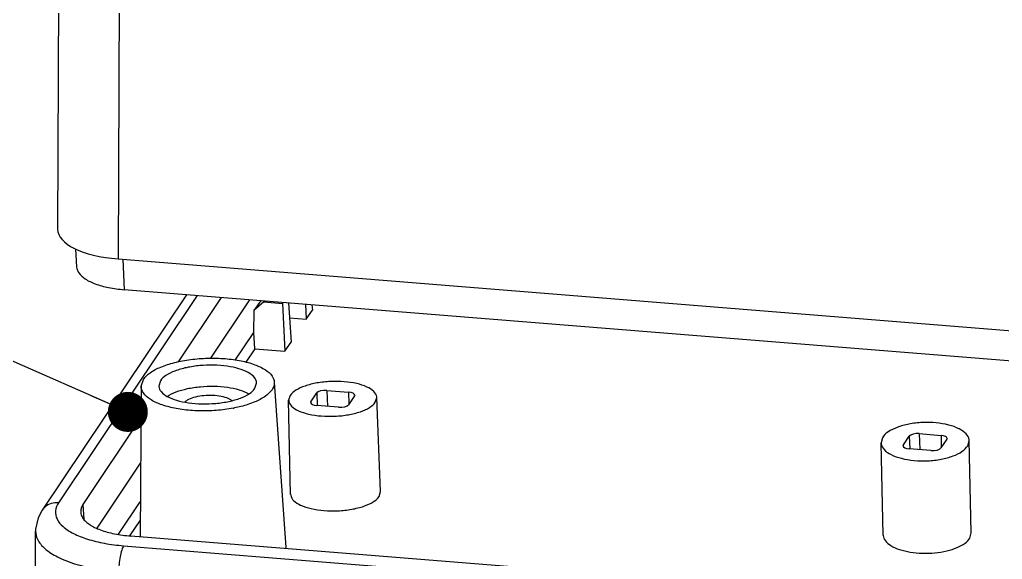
# Model space of a CAD drawing. Header units: millimetres. Extents: x 1860 to 2188, y -393 to -149.
# Drawn here: x 1888.87 to 1936.81, y -362.08 to -335.78 of the extents above; entities that cross this region are included whole.
import ezdxf

# ---------------------------------------------------------------- set-up
doc = ezdxf.new("R2010")
doc.units = ezdxf.units.MM
doc.layers.add('02___PRT_ALL_AXES', color=7, linetype='Continuous')
doc.layers.add('from', color=7, linetype='Continuous', lineweight=13)
doc.styles.get("Standard").update_dxf_attribs({"font": 'txt', "bigfont": 'gbcbig.shx'})
doc.dimstyles.new('ISO', dxfattribs={"dimscale": 0.6, "dimtxt": 2.5, "dimasz": 2.5, "dimexe": 1.25, "dimexo": 0.625, "dimtad": 0, "dimdsep": 46, "dimtxsty": 'Standard', "dimblk": 'OPEN', "dimcen": 0, "dimclrd": 4, "dimclre": 4, "dimadec": 0, "dimazin": 0, "dimtfac": 1, "dimtofl": 0, "dimtmove": 0, "dimatfit": 3, "dimfxl": 1, "dimarcsym": 0})

# ---------------------------------------------------------------- blocks, each defined once
blk = doc.blocks.new('_Open')
at = {"color": 0, "linetype": 'ByBlock', "lineweight": -2}
for p, q in [((-1, 0.167), (0, 0)), ((-1, -0.167), (0, 0)), ((0, 0), (-1, 0))]:
    blk.add_line(p, q, dxfattribs=at)

msp = doc.modelspace()

# ---------------------------------------------------------------- linework, layer by layer
at = {"color": 7, "linetype": 'Continuous'}
for p, q in [((1890.837, -317.166), (1890.722, -345.987)), ((1893.794, -318.619), (1893.679, -347.437)), ((1891.589, -346.941), (1891.65, -347.836)), ((1893.679, -347.437), (1989.235, -355.113)), ((1893.902, -347.455), (1893.964, -348.936)), ((1989.517, -356.612), (1893.964, -348.936)), ((1897.005, -349.18), (1889.968, -359.683)), ((1897.536, -349.223), (1890.771, -359.32)), ((1896.622, -352.45), (1898.72, -349.318)), ((1898.197, -352.278), (1900.106, -349.429)), ((1900.566, -349.555), (1900.66, -349.474)), ((1900.299, -349.953), (1900.285, -351.018)), ((1900.788, -349.529), (1900.299, -349.953)), ((1900.566, -349.555), (1900.299, -349.953)), ((1900.816, -349.486), (1900.788, -349.529)), ((1900.788, -349.529), (1901.697, -349.602)), ((1901.697, -349.602), (1901.726, -349.559)), ((1901.697, -349.602), (1901.814, -351.928)), ((1901.982, -349.58), (1902.108, -351.49)), ((1902.818, -349.647), (1902.854, -350.376)), ((1902.854, -350.376), (1903.149, -349.937)), ((1903.131, -349.672), (1903.149, -349.937)), ((1902.03, -350.31), (1902.854, -350.376)), ((1899.385, -352.364), (1900.287, -351.018)), ((1900.348, -351.811), (1900.287, -351.018)), ((1900.348, -351.811), (1899.907, -352.469)), ((1900.348, -351.811), (1901.814, -351.928)), ((1901.814, -351.928), (1902.108, -351.49)), ((1894.796, -353.638), (1894.908, -353.305)), ((1894.796, -353.638), (1894.744, -360.977)), ((1895.74, -353.372), (1895.658, -353.645)), ((1900.35, -353.742), (1900.432, -353.497)), ((1901.292, -353.438), (1901.849, -361.508)), ((1902.067, -354.09), (1901.993, -354.32)), ((1903.082, -354.396), (1903.368, -353.969)), ((1903.368, -353.969), (1903.391, -354.581)), ((1903.858, -353.845), (1904.92, -353.93)), ((1903.858, -353.845), (1903.887, -354.624)), ((1905.202, -354.116), (1904.916, -354.543)), ((1904.92, -353.93), (1904.931, -354.521)), ((1905.216, -354.073), (1905.202, -354.116)), ((1906.217, -354.423), (1906.291, -354.186)), ((1906.477, -358.777), (1906.291, -354.187)), ((1902.091, -358.913), (1901.993, -354.32)), ((1903.069, -354.441), (1903.082, -354.396)), ((1903.084, -354.44), (1903.082, -354.396)), ((1904.426, -354.668), (1903.364, -354.582)), ((1891.962, -359.404), (1894.785, -355.19)), ((1931.981, -356.502), (1932.267, -356.076)), ((1932.267, -356.076), (1932.29, -356.688)), ((1932.757, -355.951), (1932.786, -356.731)), ((1932.757, -355.951), (1933.819, -356.037)), ((1933.819, -356.037), (1933.83, -356.627)), ((1934.114, -356.18), (1934.101, -356.223)), ((1931.967, -356.547), (1931.981, -356.502)), ((1931.983, -356.546), (1931.981, -356.502)), ((1934.101, -356.223), (1933.815, -356.65)), ((1933.325, -356.774), (1932.263, -356.689)), ((1892.648, -360.561), (1894.77, -357.393)), ((1906.401, -359.018), (1906.476, -358.777)), ((1892.011, -360.126), (1891.962, -359.404)), ((1893.693, -360.858), (1894.756, -359.272)), ((1894.75, -360.166), (1894.236, -360.933)), ((1889.636, -362.999), (1889.645, -360.697)), ((1989.842, -368.616), (1894.289, -360.941)), ((1893.943, -361.414), (1989.55, -369.094))]:
    msp.add_line(p, q, dxfattribs=at)
msp.add_lwpolyline([(1889.968, -359.683), (1889.773, -360.052), (1889.647, -360.61), (1889.645, -360.699)], dxfattribs=at)
for centre, radius, start, end in [((1898.044, -348.155), 6.672, 280.7708, 281.3535), ((1901.34, -361.548), 0.511, 359.9707, 4.4479)]:
    msp.add_arc(centre, radius, start, end, dxfattribs=at)
for centre, major_axis, ratio, start_param, end_param in [((1894.722, -345.884), (4, 0.125), 0.394593, 3.127541, 4.43629), ((1903.754, -354), (0.4, 0.012), 0.39475, 1.295522, 2.866243), ((1904.816, -354.085), (0.4, 0.012), 0.394719, -0.001828, 1.295357), ((1903.468, -354.427), (0.4, 0.012), 0.394719, -3.134337, -1.846235), ((1904.53, -354.512), (0.4, 0.012), 0.39475, -1.84607, -0.27535), ((1932.653, -356.107), (0.4, 0.012), 0.39475, 1.295522, 2.866243), ((1933.715, -356.192), (0.4, 0.012), 0.394719, -0.001828, 1.295357), ((1932.367, -356.533), (0.4, 0.012), 0.394719, -3.134337, -1.846235), ((1933.429, -356.619), (0.4, 0.012), 0.39475, -1.84607, -0.27535)]:
    msp.add_ellipse(centre, major_axis=major_axis, ratio=ratio, start_param=start_param, end_param=end_param, dxfattribs=at)
for points, start_tangent, end_tangent in [([(1891.651, -347.836), (1891.755, -348.119), (1892.066, -348.409), (1892.562, -348.652), (1893.209, -348.832), (1893.964, -348.936)], (0.076903, -0.997039), (0.996789, -0.080072)), ([(1894.908, -353.305), (1895.234, -352.987), (1895.751, -352.708), (1896.424, -352.487), (1897.208, -352.339), (1898.049, -352.274), (1898.89, -352.296), (1899.673, -352.404), (1900.345, -352.591), (1900.861, -352.844), (1901.184, -353.145), (1901.292, -353.438)], (0.556621, 0.830766), (0.077182, -0.997017)), ([(1900.432, -353.497), (1900.432, -353.474), (1900.32, -353.211), (1900.025, -352.979), (1899.566, -352.79), (1898.99, -352.666), (1898.329, -352.613), (1897.654, -352.637), (1897.003, -352.736), (1896.443, -352.9), (1896.008, -353.119), (1895.74, -353.372)], (0.014194, 0.999899), (-0.556621, -0.830766)), ([(1896.803, -354.776), (1896.417, -354.71), (1895.745, -354.524), (1895.229, -354.271), (1894.906, -353.97), (1894.796, -353.638)], (-0.99069, 0.136136), (0.004637, 0.999989)), ([(1895.658, -353.645), (1895.77, -353.903), (1896.065, -354.136), (1896.524, -354.324), (1897.1, -354.448)], (0.068238, -0.997669), (0.989839, -0.142193)), ([(1896.069, -354.137), (1896.5, -353.921), (1897.051, -353.759), (1897.692, -353.662), (1898.356, -353.639), (1899.006, -353.691), (1899.572, -353.813), (1900.024, -353.998), (1900.047, -354.011)], (0.828809, 0.559531), (0.868112, -0.496368)), ([(1897.1, -354.448), (1897.761, -354.501), (1898.436, -354.477), (1899.087, -354.379), (1899.647, -354.215), (1900.082, -353.996), (1900.35, -353.742)], (0.989839, -0.142193), (0.556621, 0.830766)), ([(1901.292, -353.438), (1901.294, -353.474), (1901.182, -353.809)], (0.077182, -0.997017), (-0.556621, -0.830766)), ([(1906.29, -354.186), (1906.288, -354.157), (1906.149, -353.901), (1905.814, -353.679), (1905.315, -353.514), (1904.701, -353.422), (1904.032, -353.411), (1903.375, -353.483), (1902.792, -353.631), (1902.341, -353.84), (1902.067, -354.09)], (-0.023603, 0.999721), (-0.556621, -0.830766)), ([(1896.927, -354.403), (1897.053, -354.311), (1897.363, -354.181), (1897.753, -354.099), (1898.189, -354.073), (1898.604, -354.106), (1898.962, -354.196), (1899.209, -354.329), (1899.219, -354.338)], (0.722885, 0.690969), (0.754066, -0.656798)), ([(1901.182, -353.809), (1900.856, -354.127), (1900.339, -354.406), (1899.666, -354.627), (1899.358, -354.697)], (-0.556621, -0.830766), (-0.980428, -0.19688)), ([(1899.291, -354.71), (1898.882, -354.775), (1898.041, -354.841), (1897.2, -354.818), (1896.803, -354.776)], (-0.982379, -0.186898), (-0.99069, 0.136136)), ([(1901.994, -354.32), (1901.996, -354.356), (1902.135, -354.612), (1902.47, -354.833), (1902.969, -354.998), (1903.583, -355.091), (1904.252, -355.101), (1904.91, -355.029), (1905.492, -354.882), (1905.943, -354.673), (1906.217, -354.423)], (0.004512, -0.99999), (0.556621, 0.830766)), ([(1902.092, -358.913), (1902.094, -358.949), (1902.236, -359.211), (1902.578, -359.437), (1903.087, -359.605), (1903.714, -359.699), (1904.396, -359.71), (1905.067, -359.637), (1905.662, -359.486), (1906.121, -359.273), (1906.401, -359.018)], (0.004537, -0.99999), (0.556621, 0.830766)), ([(1890.771, -359.32), (1890.41, -359.358), (1890.106, -359.526), (1889.969, -359.682)], (-0.996789, 0.080072), (-0.557269, -0.830332)), ([(1890.771, -359.32), (1890.62, -359.716), (1890.693, -360.111), (1890.989, -360.484), (1891.491, -360.816), (1892.176, -361.09), (1893.009, -361.293), (1893.943, -361.414)], (-0.55629, -0.830988), (0.996781, -0.080171)), ([(1891.962, -359.404), (1891.877, -359.574), (1891.848, -359.745), (1891.85, -359.782)], (-0.556621, -0.830766), (0.070224, -0.997531)), ([(1891.85, -359.782), (1891.876, -359.914), (1891.96, -360.079), (1892.098, -360.237), (1892.288, -360.385), (1892.527, -360.52), (1892.81, -360.641), (1893.134, -360.745), (1893.492, -360.83), (1894.289, -360.941)], (0.070224, -0.997531), (0.996789, -0.080072)), ([(1889.645, -360.699), (1889.739, -361.097), (1890.1, -361.55), (1890.714, -361.956), (1891.55, -362.292), (1892.566, -362.543), (1893.194, -362.642)], (0.007326, -0.999973), (0.991937, -0.126731)), ([(1893.943, -361.414), (1893.848, -361.628), (1893.77, -361.946), (1893.722, -362.32), (1893.711, -362.697)], (-0.556621, -0.830766), (0.023241, -0.99973))]:
    msp.add_spline(points, degree=3, dxfattribs=dict(at, start_tangent=start_tangent, end_tangent=end_tangent))
at = {"layer": '02___PRT_ALL_AXES', "color": 7, "linetype": 'Continuous'}
for p, q in [((1930.959, -356.148), (1930.89, -356.394)), ((1930.996, -360.894), (1930.89, -356.393)), ((1935.121, -356.538), (1935.189, -356.292)), ((1935.294, -360.793), (1935.189, -356.293)), ((1935.226, -361.039), (1935.294, -360.793))]:
    msp.add_line(p, q, dxfattribs=at)
for points, start_tangent, end_tangent in [([(1935.188, -356.292), (1935.185, -356.245), (1935.04, -355.962), (1934.699, -355.717), (1934.195, -355.532), (1933.579, -355.427), (1932.909, -355.411), (1932.253, -355.487), (1931.673, -355.647), (1931.227, -355.874), (1930.959, -356.148)], (-0.010382, 0.999946), (-0.507097, -0.861889)), ([(1930.891, -356.394), (1930.894, -356.44), (1931.039, -356.723), (1931.381, -356.969), (1931.884, -357.154), (1932.501, -357.259), (1933.17, -357.274), (1933.827, -357.199), (1934.406, -357.039), (1934.852, -356.811), (1935.121, -356.538)], (0.010382, -0.999946), (0.507097, 0.861889)), ([(1930.996, -360.894), (1930.997, -360.915), (1931.103, -361.175), (1931.375, -361.408), (1931.79, -361.596), (1932.315, -361.723), (1932.908, -361.778), (1933.519, -361.758), (1934.1, -361.664), (1934.604, -361.503), (1934.99, -361.289), (1935.226, -361.039)], (0.017259, -0.999851), (0.507097, 0.861889))]:
    msp.add_spline(points, degree=3, dxfattribs=dict(at, start_tangent=start_tangent, end_tangent=end_tangent))

# ---------------------------------------------------------------- leaders
at = {"layer": 'from'}
msp.add_leader([(1894.148, -354.892), (1871.305, -344.837)], dimstyle='ISO', override={"dimscale": 1, "dimasz": 1.95, "dimexo": 0.125, "dimadec": 2, "dimazin": 2, "dimldrblk": 'Dot'}, dxfattribs=at)

doc.saveas('drawing.dxf')
